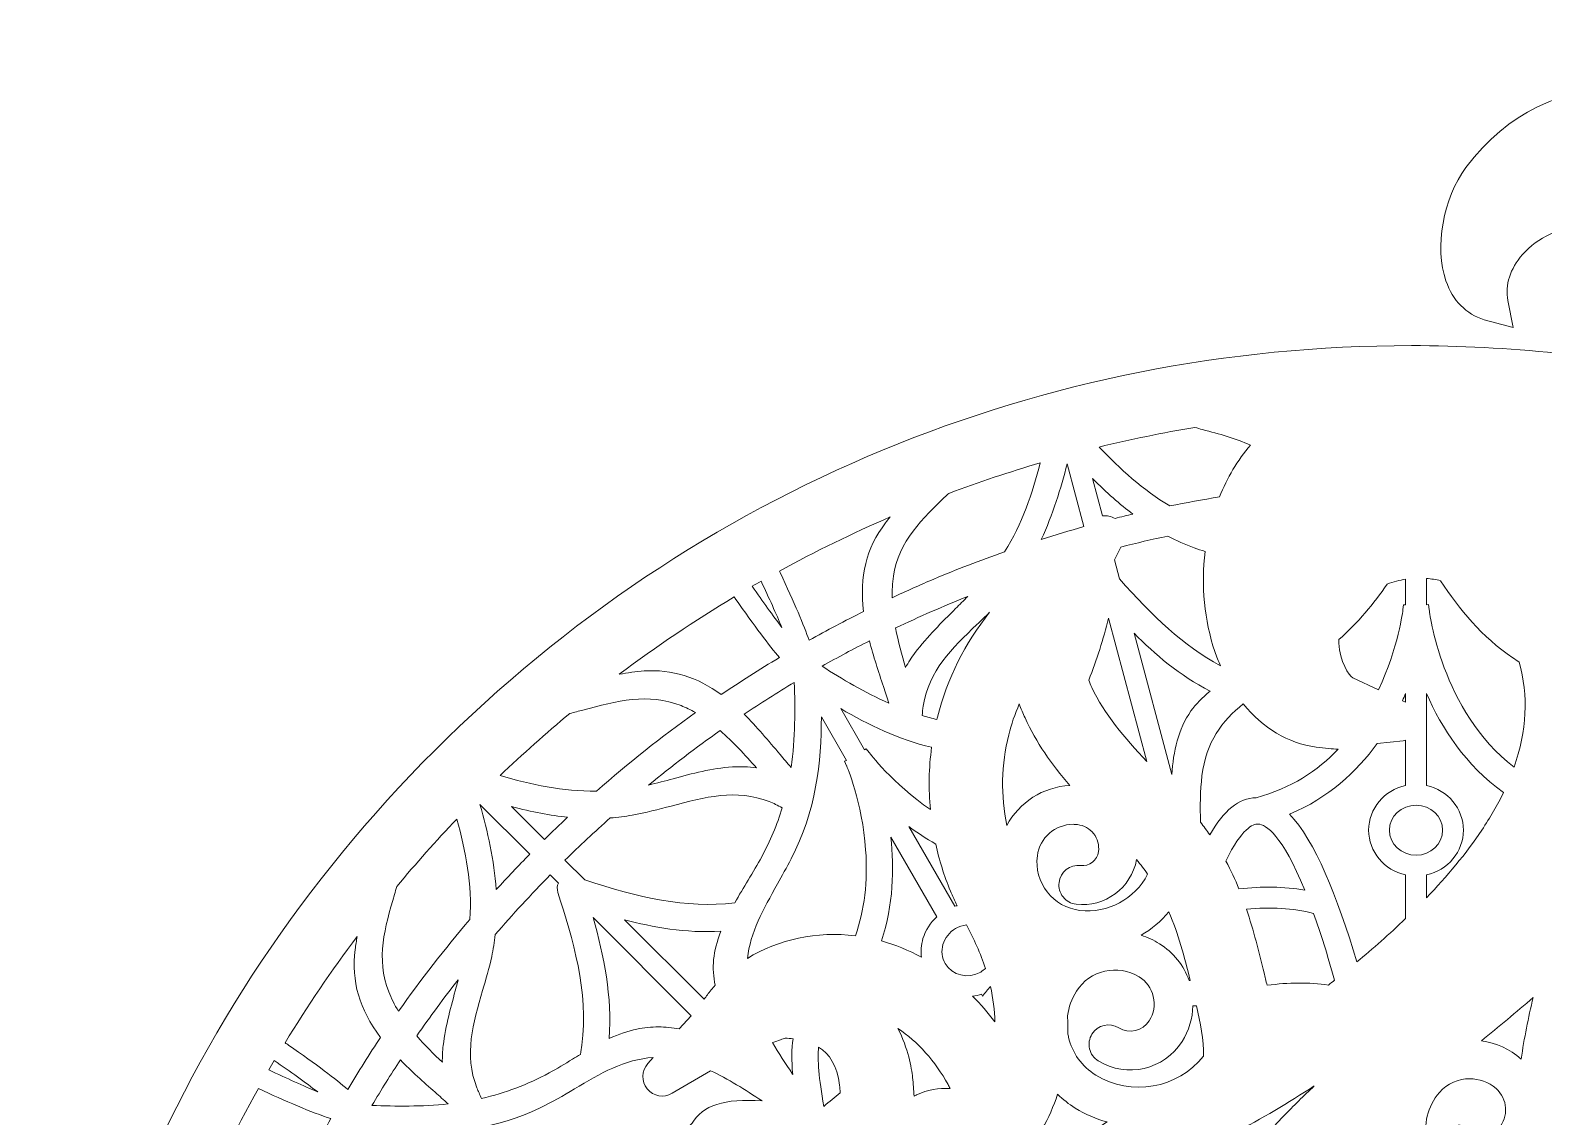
# Model space of a CAD drawing. Header units: millimetres. Extents: x 19 to 1318, y -340 to -7.
# Drawn here: x 1027.2 to 1182.9, y -134.7 to -22.9 of the extents above; entities that cross this region are included whole.
import ezdxf

# ---------------------------------------------------------------- set-up
doc = ezdxf.new("R2010")
doc.units = ezdxf.units.MM
doc.header["$MEASUREMENT"] = 0
doc.layers.add('Layer 1', color=7, linetype='Continuous')

msp = doc.modelspace()

# ---------------------------------------------------------------- linework, layer by layer
at = {"layer": 'Layer 1', "lineweight": 0}
for points, knots in [([(1299.03, -114.94), (1298.65, -114.82), (1298.27, -114.71), (1297.9, -114.6), (1298.4, -114.18), (1298.88, -113.72), (1299.32, -113.23), (1303.83, -108.23), (1303.83, -100.93), (1303.45, -98.53), (1301.95, -89.14), (1297.19, -81.71), (1289.31, -76.44), (1281.82, -71.45), (1273.01, -69.49), (1266.93, -68.71), (1260.98, -67.96), (1253.1, -67.22), (1244.71, -68.08), (1245.27, -66.35), (1246.21, -64.66), (1247.12, -63.01), (1247.7, -61.96), (1248.31, -60.86), (1248.84, -59.73), (1250.38, -56.41), (1251.39, -52.96), (1251.84, -49.47), (1252.86, -41.58), (1250.69, -34.34), (1245.88, -29.59), (1241.45, -25.22), (1234.81, -22.91), (1228.55, -23.59), (1225.95, -23.87), (1219.47, -25.59), (1215.44, -35.51), (1215.44, -35.51), (1214.94, -36.76), (1214.94, -36.76), (1214.94, -36.76), (1214.87, -37.01), (1214.87, -37.01), (1211.16, -33.66), (1206.98, -31.31), (1202.75, -30.22), (1197.54, -28.87), (1183.69, -25.28), (1174.92, -37.03), (1172.57, -40.17), (1171.67, -45.29), (1172.87, -48.7), (1173.58, -50.72), (1174.94, -52.1), (1176.79, -52.68), (1176.79, -52.68), (1177.44, -52.86), (1177.44, -52.86), (1177.44, -52.86), (1179.79, -53.49), (1179.79, -53.49), (1179.79, -53.49), (1179.25, -50.71), (1179.25, -50.71), (1178.94, -49.12), (1179.47, -47.44), (1180.74, -45.99), (1182.31, -44.18), (1184.67, -43.12), (1186.91, -43.22), (1191.01, -43.4), (1195, -46.51), (1197.07, -51.14), (1197.99, -53.2), (1198.61, -55.59), (1198.94, -58.43), (1189.26, -56.38), (1179.29, -55.35), (1169.31, -55.35), (1131.35, -55.35), (1095.66, -70.13), (1068.81, -96.98), (1041.97, -123.82), (1027.19, -159.51), (1027.19, -197.48), (1027.19, -235.44), (1041.97, -271.13), (1068.81, -297.98), (1075.92, -305.08), (1084.2, -311.87), (1092.15, -317.09), (1095.3, -321.64), (1100.14, -325.41), (1105.77, -327.71), (1110.1, -329.48), (1114.72, -330.47), (1119.49, -330.65), (1135.4, -336.59), (1152.16, -339.61), (1169.31, -339.61), (1185.81, -339.61), (1201.98, -336.81), (1217.36, -331.3), (1221.08, -330.75), (1225.06, -329.66), (1228.57, -328.23), (1232, -326.83), (1235.05, -324.79), (1237.65, -322.16), (1249.42, -315.69), (1260.24, -307.55), (1269.81, -297.98), (1296.66, -271.13), (1311.44, -235.44), (1311.44, -197.48), (1311.44, -181.71), (1308.9, -166.26), (1303.88, -151.54), (1303.85, -151.42), (1303.82, -151.3), (1303.79, -151.18), (1306.19, -151.53), (1308.54, -151.08), (1310.48, -149.89), (1313.89, -147.8), (1316.27, -143.84), (1316.84, -139.32), (1317.88, -131.02), (1315.64, -120.05), (1299.03, -114.94)], [0, 0, 0, 0, 1, 1, 1, 2, 2, 2, 3, 3, 3, 4, 4, 4, 5, 5, 5, 6, 6, 6, 7, 7, 7, 8, 8, 8, 9, 9, 9, 10, 10, 10, 11, 11, 11, 12, 12, 12, 13, 13, 13, 14, 14, 14, 15, 15, 15, 16, 16, 16, 17, 17, 17, 18, 18, 18, 19, 19, 19, 20, 20, 20, 21, 21, 21, 22, 22, 22, 23, 23, 23, 24, 24, 24, 25, 25, 25, 26, 26, 26, 27, 27, 27, 28, 28, 28, 29, 29, 29, 30, 30, 30, 31, 31, 31, 32, 32, 32, 33, 33, 33, 34, 34, 34, 35, 35, 35, 36, 36, 36, 37, 37, 37, 38, 38, 38, 39, 39, 39, 40, 40, 40, 41, 41, 41, 42, 42, 42, 43, 43, 43, 43]), ([(1147.03, -63.76), (1147.29, -63.83), (1147.55, -63.91), (1147.81, -63.98), (1149.54, -64.44), (1151.22, -64.89), (1152.75, -65.58), (1151.42, -67.16), (1150.35, -68.95), (1149.55, -70.91), (1147.83, -71.19), (1146.13, -71.5), (1144.44, -71.84), (1141.7, -70.19), (1139.33, -68.04), (1137.17, -65.78), (1140.42, -64.99), (1143.71, -64.31), (1147.03, -63.76)], [0, 0, 0, 0, 1, 1, 1, 2, 2, 2, 3, 3, 3, 4, 4, 4, 5, 5, 5, 6, 6, 6, 6]), ([(1116.01, -79.08), (1116.57, -75.44), (1118.98, -73.14), (1121.53, -70.7), (1121.59, -70.65), (1121.64, -70.6), (1121.7, -70.55), (1124.8, -69.38), (1127.94, -68.34), (1131.12, -67.41), (1130.32, -70.52), (1129.25, -73.71), (1127.45, -76.55), (1124.91, -77.45), (1122.47, -78.39), (1120.17, -79.36), (1118.79, -79.95), (1117.38, -80.58), (1115.88, -81.28), (1115.86, -80.5), (1115.9, -79.77), (1116.01, -79.08)], [0, 0, 0, 0, 1, 1, 1, 2, 2, 2, 3, 3, 3, 4, 4, 4, 5, 5, 5, 6, 6, 6, 7, 7, 7, 7]), ([(1133.88, -67.5), (1133.88, -67.5), (1135.61, -73.97), (1135.61, -73.97), (1134.15, -74.38), (1132.68, -74.82), (1131.22, -75.29), (1132.42, -72.73), (1133.24, -70.02), (1133.88, -67.5)], [0, 0, 0, 0, 1, 1, 1, 2, 2, 2, 3, 3, 3, 3]), ([(1140.65, -72.67), (1140.06, -72.81), (1139.44, -72.97), (1138.81, -73.13), (1138.42, -72.89), (1137.97, -72.8), (1137.53, -72.86), (1137.53, -72.86), (1136.51, -69.03), (1136.51, -69.03), (1137.96, -70.48), (1139.31, -71.67), (1140.65, -72.67)], [0, 0, 0, 0, 1, 1, 1, 2, 2, 2, 3, 3, 3, 4, 4, 4, 4]), ([(1115.67, -72.97), (1115.51, -73.18), (1115.35, -73.38), (1115.19, -73.59), (1113.21, -76.2), (1112.49, -79.1), (1112.94, -82.7), (1111.02, -83.65), (1109.14, -84.65), (1107.33, -85.66), (1106.8, -84.13), (1105.82, -81.84), (1104.34, -78.69), (1104.32, -78.64), (1104.29, -78.59), (1104.27, -78.54), (1107.98, -76.5), (1111.79, -74.65), (1115.67, -72.97)], [0, 0, 0, 0, 1, 1, 1, 2, 2, 2, 3, 3, 3, 4, 4, 4, 5, 5, 5, 6, 6, 6, 6]), ([(1149.09, -86.82), (1149.27, -87.33), (1149.46, -87.82), (1149.67, -88.29), (1145.83, -86.21), (1142.68, -83.17), (1139.27, -79.34), (1139.27, -79.34), (1138.75, -77.4), (1138.75, -77.4), (1138.75, -77.4), (1139.4, -76.07), (1139.4, -76.07), (1141.01, -75.66), (1142.63, -75.28), (1144.24, -74.94), (1145.14, -75.41), (1146.05, -75.81), (1146.95, -76.14), (1147.33, -76.28), (1147.71, -76.4), (1148.09, -76.52), (1147.66, -79.99), (1148, -83.61), (1149.09, -86.82)], [0, 0, 0, 0, 1, 1, 1, 2, 2, 2, 3, 3, 3, 4, 4, 4, 5, 5, 5, 6, 6, 6, 7, 7, 7, 8, 8, 8, 8]), ([(1166.82, -79.87), (1167.45, -79.64), (1168.08, -79.48), (1168.72, -79.38), (1168.72, -79.38), (1168.72, -82.02), (1168.72, -82.02), (1168.72, -82.02), (1168.49, -82), (1168.49, -82), (1168.49, -82), (1168.44, -82.49), (1168.44, -82.49), (1168.43, -82.57), (1167.97, -86.43), (1165.93, -90.74), (1165.93, -90.74), (1163.27, -89.52), (1163.27, -89.52), (1162.88, -89.33), (1161.94, -87.78), (1161.85, -85.96), (1161.84, -85.84), (1161.84, -85.72), (1161.84, -85.59), (1163.83, -83.84), (1165.44, -81.89), (1166.82, -79.87)], [0, 0, 0, 0, 1, 1, 1, 2, 2, 2, 3, 3, 3, 4, 4, 4, 5, 5, 5, 6, 6, 6, 7, 7, 7, 8, 8, 8, 9, 9, 9, 9]), ([(1170.86, -79.3), (1171.35, -79.34), (1171.83, -79.41), (1172.32, -79.53), (1174.23, -82.48), (1176.56, -85.29), (1179.76, -87.47), (1179.98, -87.62), (1180.19, -87.76), (1180.41, -87.9), (1181.36, -91.36), (1181.18, -94.98), (1179.87, -98.72), (1172.37, -92.95), (1171.15, -82.62), (1171.14, -82.49), (1171.14, -82.49), (1171.08, -81.99), (1171.08, -81.99), (1171.08, -81.99), (1170.86, -82.02), (1170.86, -82.02), (1170.86, -82.02), (1170.86, -79.3), (1170.86, -79.3)], [0, 0, 0, 0, 1, 1, 1, 2, 2, 2, 3, 3, 3, 4, 4, 4, 5, 5, 5, 6, 6, 6, 7, 7, 7, 8, 8, 8, 8]), ([(1102.4, -79.58), (1103.21, -81.31), (1103.95, -82.96), (1104.52, -84.33), (1103.62, -83.14), (1102.56, -81.67), (1101.47, -80.1), (1101.78, -79.93), (1102.09, -79.75), (1102.4, -79.58)], [0, 0, 0, 0, 1, 1, 1, 2, 2, 2, 3, 3, 3, 3]), ([(1099.63, -81.2), (1099.66, -81.25), (1099.7, -81.3), (1099.74, -81.35), (1101.72, -84.21), (1103.22, -86.21), (1104.28, -87.43), (1102.23, -88.66), (1100.22, -89.94), (1098.29, -91.24), (1095.82, -89.43), (1093.22, -88.64), (1090.37, -88.81), (1089.5, -88.87), (1088.65, -88.99), (1087.8, -89.16), (1091.61, -86.29), (1095.56, -83.63), (1099.63, -81.2)], [0, 0, 0, 0, 1, 1, 1, 2, 2, 2, 3, 3, 3, 4, 4, 4, 5, 5, 5, 6, 6, 6, 6]), ([(1122.41, -82.39), (1120.98, -83.81), (1119.51, -85.28), (1118.25, -86.93), (1117.88, -87.42), (1117.55, -87.94), (1117.26, -88.46), (1116.87, -87.17), (1116.49, -85.78), (1116.23, -84.39), (1118.66, -83.24), (1121.14, -82.15), (1123.65, -81.15), (1123.24, -81.57), (1122.82, -81.98), (1122.41, -82.39)], [0, 0, 0, 0, 1, 1, 1, 2, 2, 2, 3, 3, 3, 4, 4, 4, 5, 5, 5, 5]), ([(1120.54, -93.56), (1120.52, -93.64), (1120.5, -93.72), (1120.48, -93.81), (1119.97, -93.69), (1119.47, -93.55), (1118.97, -93.4), (1118.99, -93.06), (1119.02, -92.73), (1119.07, -92.42), (1119.64, -88.78), (1122.04, -86.48), (1124.6, -84.04), (1125.03, -83.63), (1125.47, -83.21), (1125.91, -82.77), (1123.38, -85.95), (1121.53, -89.63), (1120.54, -93.56)], [0, 0, 0, 0, 1, 1, 1, 2, 2, 2, 3, 3, 3, 4, 4, 4, 5, 5, 5, 6, 6, 6, 6]), ([(1138.14, -83.4), (1138.14, -83.4), (1142.09, -98.13), (1142.09, -98.13), (1139.8, -95.68), (1137.68, -93.25), (1136.42, -90.51), (1136.31, -90.26), (1136.2, -90), (1136.1, -89.75), (1136.96, -87.67), (1137.6, -85.53), (1138.14, -83.4)], [0, 0, 0, 0, 1, 1, 1, 2, 2, 2, 3, 3, 3, 4, 4, 4, 4]), ([(1148.59, -90.89), (1147.77, -91.56), (1147.13, -92.23), (1146.63, -92.93), (1145.31, -94.76), (1144.81, -97.13), (1144.66, -99.46), (1144.66, -99.46), (1140.77, -84.94), (1140.77, -84.94), (1142.9, -87.08), (1145.44, -89.27), (1148.59, -90.89)], [0, 0, 0, 0, 1, 1, 1, 2, 2, 2, 3, 3, 3, 4, 4, 4, 4]), ([(1108.66, -88.33), (1110.28, -87.41), (1111.91, -86.54), (1113.53, -85.72), (1113.94, -87.28), (1114.47, -88.87), (1114.98, -90.42), (1115.17, -90.98), (1115.36, -91.55), (1115.55, -92.13), (1113.07, -91.03), (1110.72, -89.63), (1108.66, -88.33)], [0, 0, 0, 0, 1, 1, 1, 2, 2, 2, 3, 3, 3, 4, 4, 4, 4]), ([(1105.48, -98.75), (1105.09, -98.3), (1104.71, -97.85), (1104.34, -97.4), (1103.15, -95.99), (1101.93, -94.54), (1100.64, -93.26), (1102.32, -92.14), (1104.05, -91.04), (1105.8, -89.99), (1105.91, -92.68), (1105.91, -95.72), (1105.48, -98.75)], [0, 0, 0, 0, 1, 1, 1, 2, 2, 2, 3, 3, 3, 4, 4, 4, 4]), ([(1082.7, -93.19), (1083.16, -93.07), (1083.61, -92.95), (1084.06, -92.83), (1087.51, -91.91), (1090.77, -91.04), (1094.16, -92.38), (1094.64, -92.57), (1095.12, -92.8), (1095.63, -93.09), (1092.13, -95.59), (1088.71, -98.31), (1085.44, -101.18), (1082.02, -101.2), (1078.7, -100.5), (1075.53, -99.58), (1077.85, -97.36), (1080.25, -95.23), (1082.7, -93.19)], [0, 0, 0, 0, 1, 1, 1, 2, 2, 2, 3, 3, 3, 4, 4, 4, 5, 5, 5, 6, 6, 6, 6]), ([(1168.72, -92.02), (1168.72, -92.02), (1168.38, -91.87), (1168.38, -91.87), (1168.49, -91.62), (1168.61, -91.38), (1168.72, -91.13), (1168.72, -91.13), (1168.72, -92.02), (1168.72, -92.02)], [0, 0, 0, 0, 1, 1, 1, 2, 2, 2, 3, 3, 3, 3]), ([(1170.86, -91.13), (1172.42, -94.68), (1174.89, -98.52), (1178.79, -101.31), (1178.17, -102.59), (1177.43, -103.88), (1176.56, -105.18), (1174.92, -107.63), (1172.95, -109.96), (1170.86, -112.14), (1170.86, -112.14), (1170.86, -109.79), (1170.86, -109.79), (1173.06, -109.32), (1174.66, -107.41), (1174.66, -105.19), (1174.66, -102.98), (1173.06, -101.07), (1170.86, -100.59), (1170.86, -100.59), (1170.86, -91.13), (1170.86, -91.13)], [0, 0, 0, 0, 1, 1, 1, 2, 2, 2, 3, 3, 3, 4, 4, 4, 5, 5, 5, 6, 6, 6, 7, 7, 7, 7]), ([(1119.94, -96.66), (1119.65, -98.79), (1119.61, -100.94), (1119.81, -103.08), (1115.89, -100.37), (1113.54, -97.24), (1113.52, -97.21), (1113.52, -97.21), (1113.22, -96.81), (1113.22, -96.81), (1113.22, -96.81), (1113.04, -96.94), (1113.04, -96.94), (1113.04, -96.94), (1110.59, -92.69), (1110.59, -92.69), (1113.44, -94.36), (1116.51, -95.86), (1119.94, -96.66)], [0, 0, 0, 0, 1, 1, 1, 2, 2, 2, 3, 3, 3, 4, 4, 4, 5, 5, 5, 6, 6, 6, 6]), ([(1127.68, -104.72), (1127.05, -101.64), (1127.1, -98.43), (1127.87, -95.39), (1128.14, -94.31), (1128.51, -93.25), (1128.96, -92.21), (1129.14, -92.7), (1129.33, -93.17), (1129.55, -93.64), (1130.72, -96.19), (1132.26, -98.37), (1134.16, -100.6), (1131.4, -100.72), (1128.94, -102.33), (1127.68, -104.72)], [0, 0, 0, 0, 1, 1, 1, 2, 2, 2, 3, 3, 3, 4, 4, 4, 5, 5, 5, 5]), ([(1159.5, -96.65), (1160.45, -96.77), (1161.19, -96.84), (1161.78, -96.87), (1159.67, -99.06), (1156.92, -100.9), (1153.33, -101.85), (1151.56, -101.9), (1150.01, -103.13), (1148.56, -105.67), (1148.25, -105.23), (1147.94, -104.8), (1147.62, -104.38), (1147.56, -102.75), (1147.57, -101.14), (1147.76, -99.61), (1148.2, -96.09), (1149.82, -93.94), (1152.01, -92.21), (1154.02, -94.68), (1156.61, -96.26), (1159.5, -96.65)], [0, 0, 0, 0, 1, 1, 1, 2, 2, 2, 3, 3, 3, 4, 4, 4, 5, 5, 5, 6, 6, 6, 7, 7, 7, 7]), ([(1101.92, -98.79), (1101.11, -98.67), (1100.29, -98.63), (1099.44, -98.69), (1097.33, -98.82), (1095.31, -99.36), (1093.34, -99.9), (1092.52, -100.12), (1091.67, -100.35), (1090.82, -100.55), (1093.22, -98.58), (1095.69, -96.7), (1098.18, -94.95), (1099.5, -96.1), (1100.73, -97.44), (1101.92, -98.79)], [0, 0, 0, 0, 1, 1, 1, 2, 2, 2, 3, 3, 3, 4, 4, 4, 5, 5, 5, 5]), ([(1111.19, -98.01), (1111.19, -98.01), (1110.98, -98.1), (1110.98, -98.1), (1110.98, -98.1), (1111.18, -98.56), (1111.18, -98.56), (1111.2, -98.59), (1112.81, -102.3), (1113.15, -107.23), (1113.38, -110.46), (1113.03, -113.41), (1112.11, -116.05), (1108.14, -115.56), (1104.16, -116.43), (1100.98, -118.38), (1101.28, -115.72), (1102.62, -113.33), (1104.08, -110.72), (1104.54, -109.89), (1105.02, -109.03), (1105.48, -108.14), (1108.06, -103.18), (1108.59, -98.22), (1108.59, -93.52), (1108.59, -93.52), (1111.19, -98.01), (1111.19, -98.01)], [0, 0, 0, 0, 1, 1, 1, 2, 2, 2, 3, 3, 3, 4, 4, 4, 5, 5, 5, 6, 6, 6, 7, 7, 7, 8, 8, 8, 9, 9, 9, 9]), ([(1168.72, -114.28), (1167.05, -115.88), (1165.34, -117.38), (1163.69, -118.75), (1161.69, -112), (1159.36, -106.23), (1156.78, -103.54), (1160.77, -101.88), (1163.67, -99.2), (1165.79, -96.28), (1165.79, -96.28), (1168.45, -95.99), (1168.45, -95.99), (1168.54, -95.98), (1168.63, -95.96), (1168.72, -95.94), (1168.72, -95.94), (1168.72, -100.59), (1168.72, -100.59), (1166.52, -101.07), (1164.91, -102.98), (1164.91, -105.19), (1164.91, -107.41), (1166.52, -109.32), (1168.72, -109.79), (1168.72, -109.79), (1168.72, -114.28), (1168.72, -114.28)], [0, 0, 0, 0, 1, 1, 1, 2, 2, 2, 3, 3, 3, 4, 4, 4, 5, 5, 5, 6, 6, 6, 7, 7, 7, 8, 8, 8, 9, 9, 9, 9]), ([(1086.86, -103.93), (1087.66, -103.87), (1088.4, -103.78), (1089.14, -103.65), (1090.5, -103.41), (1091.83, -103.05), (1093.13, -102.71), (1096.58, -101.79), (1099.84, -100.92), (1103.23, -102.25), (1103.66, -102.42), (1104.11, -102.64), (1104.56, -102.89), (1104.03, -104.64), (1103.34, -106.3), (1102.45, -107.95), (1102.05, -108.7), (1101.56, -109.5), (1101.05, -110.34), (1100.59, -111.09), (1100.12, -111.87), (1099.68, -112.66), (1094.58, -113.25), (1089.81, -112.15), (1084.25, -110.31), (1084.25, -110.31), (1082.21, -108.28), (1082.21, -108.28), (1083.7, -106.82), (1085.26, -105.36), (1086.86, -103.93)], [0, 0, 0, 0, 1, 1, 1, 2, 2, 2, 3, 3, 3, 4, 4, 4, 5, 5, 5, 6, 6, 6, 7, 7, 7, 8, 8, 8, 9, 9, 9, 10, 10, 10, 10]), ([(1078.58, -107.67), (1077.42, -108.84), (1076.27, -110.06), (1075.13, -111.31), (1074.93, -108.27), (1074.25, -105.33), (1073.46, -102.55), (1073.46, -102.55), (1078.58, -107.67), (1078.58, -107.67)], [0, 0, 0, 0, 1, 1, 1, 2, 2, 2, 3, 3, 3, 3]), ([(1080.09, -106.16), (1080.09, -106.16), (1076.69, -102.75), (1076.69, -102.75), (1078.83, -103.33), (1080.7, -103.68), (1082.48, -103.86), (1081.67, -104.62), (1080.87, -105.39), (1080.09, -106.16)], [0, 0, 0, 0, 1, 1, 1, 2, 2, 2, 3, 3, 3, 3]), ([(1169.79, -102.62), (1171.3, -102.62), (1172.52, -103.77), (1172.52, -105.19), (1172.52, -106.61), (1171.3, -107.77), (1169.79, -107.77), (1168.28, -107.77), (1167.05, -106.61), (1167.05, -105.19), (1167.05, -103.77), (1168.28, -102.62), (1169.79, -102.62)], [0, 0, 0, 0, 1, 1, 1, 2, 2, 2, 3, 3, 3, 4, 4, 4, 4]), ([(1064.67, -111.8), (1064.75, -111.53), (1064.82, -111.26), (1064.9, -110.98), (1066.88, -108.61), (1068.93, -106.3), (1071.08, -104.05), (1071.99, -107.32), (1072.68, -110.81), (1072.42, -114.37), (1069.84, -117.39), (1067.38, -120.57), (1065.08, -123.82), (1064.66, -123.14), (1064.33, -122.48), (1064.07, -121.82), (1062.74, -118.38), (1063.68, -115.18), (1064.67, -111.8)], [0, 0, 0, 0, 1, 1, 1, 2, 2, 2, 3, 3, 3, 4, 4, 4, 5, 5, 5, 6, 6, 6, 6]), ([(1115.74, -105.9), (1115.74, -105.9), (1120.47, -114.09), (1120.47, -114.09), (1119.79, -114.71), (1119.31, -115.48), (1119.05, -116.35), (1118.87, -116.99), (1118.82, -117.64), (1118.9, -118.27), (1117.58, -117.54), (1116.19, -116.98), (1114.78, -116.58), (1116, -112.88), (1116.1, -109.13), (1115.74, -105.9)], [0, 0, 0, 0, 1, 1, 1, 2, 2, 2, 3, 3, 3, 4, 4, 4, 5, 5, 5, 5]), ([(1122.33, -113.02), (1122.33, -113.02), (1117.59, -104.82), (1117.59, -104.82), (1118.44, -105.44), (1119.36, -106.05), (1120.36, -106.62), (1120.72, -108.27), (1121.22, -109.89), (1121.88, -111.45), (1122.09, -111.96), (1122.32, -112.46), (1122.56, -112.96), (1122.48, -112.98), (1122.4, -113), (1122.33, -113.02)], [0, 0, 0, 0, 1, 1, 1, 2, 2, 2, 3, 3, 3, 4, 4, 4, 5, 5, 5, 5]), ([(1133.47, -112.06), (1133.8, -112.48), (1134.27, -112.74), (1134.8, -112.81), (1137.77, -113.16), (1140.49, -111.12), (1141.03, -108.22), (1141.45, -108.74), (1141.83, -109.23), (1142.17, -109.72), (1140.86, -112.27), (1138.07, -113.78), (1135.2, -113.44), (1133.85, -113.28), (1132.66, -112.61), (1131.83, -111.55), (1131.01, -110.49), (1130.65, -109.17), (1130.82, -107.83), (1131.06, -105.96), (1132.66, -104.59), (1134.5, -104.59), (1134.64, -104.59), (1134.79, -104.6), (1134.94, -104.62), (1135.61, -104.7), (1136.2, -105.03), (1136.61, -105.55), (1137.02, -106.08), (1137.2, -106.74), (1137.11, -107.4), (1137, -108.3), (1136.17, -108.94), (1135.27, -108.83), (1134.18, -108.71), (1133.18, -109.49), (1133.05, -110.58), (1132.99, -111.11), (1133.14, -111.64), (1133.47, -112.06)], [0, 0, 0, 0, 1, 1, 1, 2, 2, 2, 3, 3, 3, 4, 4, 4, 5, 5, 5, 6, 6, 6, 7, 7, 7, 8, 8, 8, 9, 9, 9, 10, 10, 10, 11, 11, 11, 12, 12, 12, 13, 13, 13, 13]), ([(1151.57, -111.24), (1151.18, -110.27), (1150.73, -109.32), (1150.23, -108.37), (1151.84, -104.94), (1153.04, -104.56), (1153.49, -104.56), (1153.51, -104.56), (1153.52, -104.56), (1153.54, -104.56), (1154.34, -104.63), (1156.01, -105.63), (1158.34, -111.37), (1156.21, -110.98), (1153.94, -110.94), (1151.57, -111.24)], [0, 0, 0, 0, 1, 1, 1, 2, 2, 2, 3, 3, 3, 4, 4, 4, 5, 5, 5, 5]), ([(1073.73, -121.67), (1074.06, -120.54), (1074.41, -119.37), (1074.67, -118.17), (1074.82, -117.45), (1074.94, -116.7), (1075.03, -115.93), (1076.82, -113.86), (1078.73, -111.79), (1080.7, -109.79), (1080.7, -109.79), (1081.54, -110.63), (1081.54, -110.63), (1081.4, -110.92), (1081.37, -111.25), (1081.48, -111.6), (1082.98, -116.35), (1084.68, -121.75), (1083.94, -127.31), (1083.9, -127.6), (1083.85, -127.91), (1083.79, -128.26), (1083.52, -128.42), (1083.26, -128.58), (1083, -128.74), (1082.17, -129.25), (1081.38, -129.73), (1080.58, -130.16), (1078.33, -131.37), (1076.05, -132.23), (1073.63, -132.78), (1073.44, -132.4), (1073.27, -132.04), (1073.14, -131.69), (1071.81, -128.26), (1072.74, -125.06), (1073.73, -121.67)], [0, 0, 0, 0, 1, 1, 1, 2, 2, 2, 3, 3, 3, 4, 4, 4, 5, 5, 5, 6, 6, 6, 7, 7, 7, 8, 8, 8, 9, 9, 9, 10, 10, 10, 11, 11, 11, 12, 12, 12, 12]), ([(1141.49, -116), (1142.57, -115.37), (1143.54, -114.56), (1144.36, -113.59), (1145.31, -115.81), (1145.96, -118.24), (1146.56, -120.65), (1146.52, -120.66), (1146.48, -120.66), (1146.44, -120.67), (1145.89, -119.1), (1144.83, -117.76), (1143.39, -116.87), (1142.78, -116.5), (1142.15, -116.21), (1141.49, -116)], [0, 0, 0, 0, 1, 1, 1, 2, 2, 2, 3, 3, 3, 4, 4, 4, 5, 5, 5, 5]), ([(1159.25, -113.76), (1159.96, -115.75), (1160.68, -118.05), (1161.41, -120.62), (1161.19, -120.78), (1160.98, -120.96), (1160.77, -121.12), (1158.77, -120.84), (1156.66, -120.85), (1154.46, -121.15), (1154.35, -120.7), (1154.25, -120.28), (1154.15, -119.88), (1153.62, -117.71), (1153.07, -115.51), (1152.34, -113.33), (1154.81, -113.06), (1157.13, -113.2), (1159.25, -113.76)], [0, 0, 0, 0, 1, 1, 1, 2, 2, 2, 3, 3, 3, 4, 4, 4, 5, 5, 5, 6, 6, 6, 6]), ([(1085.1, -114.19), (1085.1, -114.19), (1095.18, -124.28), (1095.18, -124.28), (1095.18, -124.28), (1093.95, -125.64), (1093.95, -125.64), (1093.26, -125.51), (1092.55, -125.43), (1091.82, -125.43), (1091.09, -125.43), (1090.35, -125.51), (1089.59, -125.66), (1088.69, -125.85), (1087.77, -126.16), (1086.76, -126.63), (1087.08, -122.33), (1086.22, -118.14), (1085.1, -114.19)], [0, 0, 0, 0, 1, 1, 1, 2, 2, 2, 3, 3, 3, 4, 4, 4, 5, 5, 5, 6, 6, 6, 6]), ([(1097.66, -121.15), (1097.38, -121.46), (1097.11, -121.79), (1096.87, -122.13), (1096.74, -122.27), (1096.63, -122.43), (1096.52, -122.58), (1096.52, -122.58), (1088.33, -114.4), (1088.33, -114.4), (1091.2, -115.16), (1094.64, -115.81), (1098.26, -115.58), (1097.85, -116.64), (1097.6, -117.6), (1097.51, -118.5), (1097.42, -119.38), (1097.49, -120.27), (1097.66, -121.15)], [0, 0, 0, 0, 1, 1, 1, 2, 2, 2, 3, 3, 3, 4, 4, 4, 5, 5, 5, 6, 6, 6, 6]), ([(1121.33, -118.91), (1120.99, -118.32), (1120.91, -117.62), (1121.11, -116.95), (1121.31, -116.26), (1121.77, -115.68), (1122.41, -115.31), (1122.76, -115.11), (1123.15, -114.99), (1123.54, -114.94), (1123.88, -115.63), (1124.26, -116.39), (1124.59, -117.12), (1124.93, -117.89), (1125.22, -118.66), (1125.47, -119.42), (1125.33, -119.55), (1125.17, -119.67), (1124.99, -119.78), (1123.68, -120.53), (1122.04, -120.14), (1121.33, -118.91)], [0, 0, 0, 0, 1, 1, 1, 2, 2, 2, 3, 3, 3, 4, 4, 4, 5, 5, 5, 6, 6, 6, 7, 7, 7, 7]), ([(1060.83, -116.12), (1060.75, -116.57), (1060.67, -117.02), (1060.62, -117.47), (1060.21, -120.73), (1061.04, -123.61), (1063.23, -126.5), (1062.1, -128.21), (1060.97, -130), (1059.86, -131.86), (1058.63, -130.8), (1056.63, -129.3), (1053.77, -127.31), (1053.65, -127.23), (1053.52, -127.14), (1053.4, -127.06), (1055.69, -123.31), (1058.17, -119.66), (1060.83, -116.12)], [0, 0, 0, 0, 1, 1, 1, 2, 2, 2, 3, 3, 3, 4, 4, 4, 5, 5, 5, 6, 6, 6, 6]), ([(1136.83, -130.38), (1135.4, -129.5), (1134.41, -128.12), (1134.03, -126.49), (1134, -126.36), (1133.97, -126.22), (1133.95, -126.04), (1133.96, -125.49), (1133.95, -124.9), (1133.93, -124.3), (1134.04, -123.39), (1134.35, -122.54), (1134.84, -121.76), (1136.21, -119.59), (1139.1, -118.92), (1141.28, -120.27), (1142.03, -120.74), (1142.56, -121.46), (1142.75, -122.31), (1142.95, -123.17), (1142.8, -124.05), (1142.33, -124.79), (1141.66, -125.85), (1140.25, -126.17), (1139.19, -125.52), (1138.25, -124.94), (1137.02, -125.23), (1136.44, -126.17), (1136.16, -126.62), (1136.07, -127.16), (1136.19, -127.68), (1136.31, -128.2), (1136.63, -128.64), (1137.09, -128.92), (1140.01, -130.73), (1143.88, -129.83), (1145.71, -126.93), (1146.42, -125.8), (1146.79, -124.54), (1146.83, -123.25), (1146.85, -123.25), (1146.87, -123.25), (1146.89, -123.25), (1146.99, -123.26), (1147.09, -123.26), (1147.19, -123.27), (1147.59, -124.97), (1147.93, -126.77), (1147.92, -128.44), (1145.27, -131.77), (1140.47, -132.63), (1136.83, -130.38)], [0, 0, 0, 0, 1, 1, 1, 2, 2, 2, 3, 3, 3, 4, 4, 4, 5, 5, 5, 6, 6, 6, 7, 7, 7, 8, 8, 8, 9, 9, 9, 10, 10, 10, 11, 11, 11, 12, 12, 12, 13, 13, 13, 14, 14, 14, 15, 15, 15, 16, 16, 16, 17, 17, 17, 17]), ([(1071.02, -121.34), (1070.49, -123.28), (1069.94, -125.29), (1069.68, -127.34), (1069.61, -127.93), (1069.58, -128.5), (1069.59, -129.07), (1068.71, -128.23), (1067.79, -127.31), (1066.96, -126.35), (1068.33, -124.39), (1069.75, -122.45), (1071.22, -120.57), (1071.15, -120.83), (1071.08, -121.09), (1071.02, -121.34)], [0, 0, 0, 0, 1, 1, 1, 2, 2, 2, 3, 3, 3, 4, 4, 4, 5, 5, 5, 5]), ([(1124.16, -122.26), (1124.47, -122.22), (1124.78, -122.16), (1125.08, -122.06), (1125.08, -122.06), (1125.18, -122.25), (1125.18, -122.25), (1125.43, -121.91), (1125.71, -121.58), (1125.99, -121.26), (1126.27, -122.5), (1126.43, -123.72), (1126.45, -124.92), (1125.74, -123.97), (1124.98, -123.08), (1124.16, -122.26)], [0, 0, 0, 0, 1, 1, 1, 2, 2, 2, 3, 3, 3, 4, 4, 4, 5, 5, 5, 5]), ([(1176.51, -126.85), (1178.29, -125.4), (1180.08, -123.93), (1181.85, -122.4), (1181.33, -124.48), (1180.92, -126.6), (1180.61, -128.73), (1179.43, -127.71), (1178.01, -127.07), (1176.51, -126.85)], [0, 0, 0, 0, 1, 1, 1, 2, 2, 2, 3, 3, 3, 3]), ([(1116.47, -125.58), (1118.51, -126.96), (1120.3, -128.95), (1121.63, -131.36), (1121.7, -131.5), (1121.78, -131.64), (1121.85, -131.78), (1120.68, -131.67), (1119.49, -131.89), (1118.4, -132.41), (1118.31, -132.45), (1118.22, -132.5), (1118.13, -132.55), (1118.1, -131.9), (1118.04, -131.26), (1117.98, -130.64), (1117.87, -129.63), (1117.53, -127.64), (1116.47, -125.58)], [0, 0, 0, 0, 1, 1, 1, 2, 2, 2, 3, 3, 3, 4, 4, 4, 5, 5, 5, 6, 6, 6, 6]), ([(1105.64, -130.31), (1105.64, -130.3), (1105.64, -130.3), (1105.63, -130.29), (1104.93, -129.22), (1104.21, -128.14), (1103.56, -127.04), (1104.2, -126.81), (1104.65, -126.66), (1104.87, -126.59), (1105.14, -126.6), (1105.41, -126.61), (1105.68, -126.64), (1105.53, -127.67), (1105.52, -128.89), (1105.64, -130.31)], [0, 0, 0, 0, 1, 1, 1, 2, 2, 2, 3, 3, 3, 4, 4, 4, 5, 5, 5, 5]), ([(1108.31, -127.5), (1109.4, -128.2), (1110.25, -129.41), (1110.46, -131.43), (1110.49, -131.68), (1110.51, -131.94), (1110.53, -132.2), (1109.97, -132.64), (1109.41, -133.11), (1108.86, -133.61), (1108.3, -130.68), (1108.2, -128.76), (1108.31, -127.5)], [0, 0, 0, 0, 1, 1, 1, 2, 2, 2, 3, 3, 3, 4, 4, 4, 4]), ([(1052.3, -128.89), (1053.95, -130.04), (1055.51, -131.16), (1056.76, -132.11), (1055.32, -131.5), (1053.56, -130.71), (1051.74, -129.85), (1051.92, -129.53), (1052.11, -129.21), (1052.3, -128.89)], [0, 0, 0, 0, 1, 1, 1, 2, 2, 2, 3, 3, 3, 3]), ([(1068.85, -132.15), (1069.29, -132.54), (1069.75, -132.94), (1070.19, -133.35), (1067.5, -133.63), (1064.77, -133.6), (1062.35, -133.5), (1063.31, -131.89), (1064.29, -130.32), (1065.27, -128.83), (1066.4, -129.98), (1067.64, -131.08), (1068.85, -132.15)], [0, 0, 0, 0, 1, 1, 1, 2, 2, 2, 3, 3, 3, 4, 4, 4, 4]), ([(1091.3, -128.58), (1091.3, -128.58), (1090.74, -129.2), (1090.74, -129.2), (1090.07, -129.94), (1090.05, -131.03), (1090.68, -131.8), (1091.31, -132.58), (1092.39, -132.77), (1093.24, -132.26), (1093.24, -132.26), (1097.18, -129.93), (1097.18, -129.93), (1098.98, -130.77), (1100.75, -131.9), (1102.49, -133.04), (1098.64, -132.76), (1096.34, -133.5), (1095.31, -135.34), (1085.65, -145.12), (1071.13, -138.83), (1070.98, -138.76), (1070.98, -138.76), (1070.52, -138.55), (1070.52, -138.55), (1070.52, -138.55), (1070.43, -138.77), (1070.43, -138.77), (1070.43, -138.77), (1066.19, -136.32), (1066.19, -136.32), (1070.58, -136.34), (1075.17, -135.91), (1079.6, -133.78), (1080.84, -133.19), (1082.04, -132.48), (1083.19, -131.8), (1085.83, -130.23), (1088.35, -128.74), (1091.3, -128.58)], [0, 0, 0, 0, 1, 1, 1, 2, 2, 2, 3, 3, 3, 4, 4, 4, 5, 5, 5, 6, 6, 6, 7, 7, 7, 8, 8, 8, 9, 9, 9, 10, 10, 10, 11, 11, 11, 12, 12, 12, 13, 13, 13, 13]), ([(1178.29, -135.87), (1177.95, -136.25), (1177.48, -136.48), (1176.97, -136.52), (1176.46, -136.55), (1175.96, -136.38), (1175.58, -136.05), (1175.18, -135.69), (1174.66, -135.52), (1174.13, -135.55), (1173.6, -135.59), (1173.11, -135.83), (1172.76, -136.23), (1172.42, -136.61), (1172.25, -137.1), (1172.27, -137.61), (1171.84, -137.49), (1171.4, -137.38), (1170.97, -137.26), (1170.54, -135.52), (1170.93, -133.61), (1172.2, -132.16), (1173.02, -131.23), (1174.16, -130.76), (1175.3, -130.76), (1176.27, -130.76), (1177.24, -131.09), (1178.02, -131.78), (1179.22, -132.83), (1179.34, -134.67), (1178.29, -135.87)], [0, 0, 0, 0, 1, 1, 1, 2, 2, 2, 3, 3, 3, 4, 4, 4, 5, 5, 5, 6, 6, 6, 7, 7, 7, 8, 8, 8, 9, 9, 9, 10, 10, 10, 10]), ([(1050.66, -131.75), (1053.4, -133.05), (1056.15, -134.25), (1058.12, -134.85), (1056.96, -136.92), (1055.84, -139.05), (1054.78, -141.2), (1051.75, -140.88), (1049.11, -141.49), (1046.74, -143.06), (1045.82, -143.67), (1044.98, -144.37), (1044.18, -145.1), (1046.09, -140.54), (1048.25, -136.08), (1050.66, -131.75)], [0, 0, 0, 0, 1, 1, 1, 2, 2, 2, 3, 3, 3, 4, 4, 4, 5, 5, 5, 5]), ([(1135.99, -136.48), (1134.63, -137.37), (1133.29, -138.31), (1131.97, -139.3), (1131.79, -138.14), (1131.58, -137.02), (1131.32, -135.92), (1131.96, -134.8), (1132.49, -133.6), (1132.9, -132.35), (1133.45, -132.89), (1134.06, -133.37), (1134.72, -133.78), (1135.74, -134.41), (1136.85, -134.89), (1138, -135.2), (1137.29, -135.64), (1136.62, -136.06), (1135.99, -136.48)], [0, 0, 0, 0, 1, 1, 1, 2, 2, 2, 3, 3, 3, 4, 4, 4, 5, 5, 5, 6, 6, 6, 6]), ([(1156.15, -134.62), (1154.95, -135.86), (1153.77, -137.13), (1152.62, -138.42), (1152.17, -137.69), (1151.67, -137.01), (1151.12, -136.37), (1153.86, -134.84), (1156.64, -133.25), (1159.32, -131.49), (1158.24, -132.51), (1157.18, -133.55), (1156.15, -134.62)], [0, 0, 0, 0, 1, 1, 1, 2, 2, 2, 3, 3, 3, 4, 4, 4, 4])]:
    msp.add_open_spline(points, degree=3, knots=knots, dxfattribs=at)

doc.saveas('drawing.dxf')
